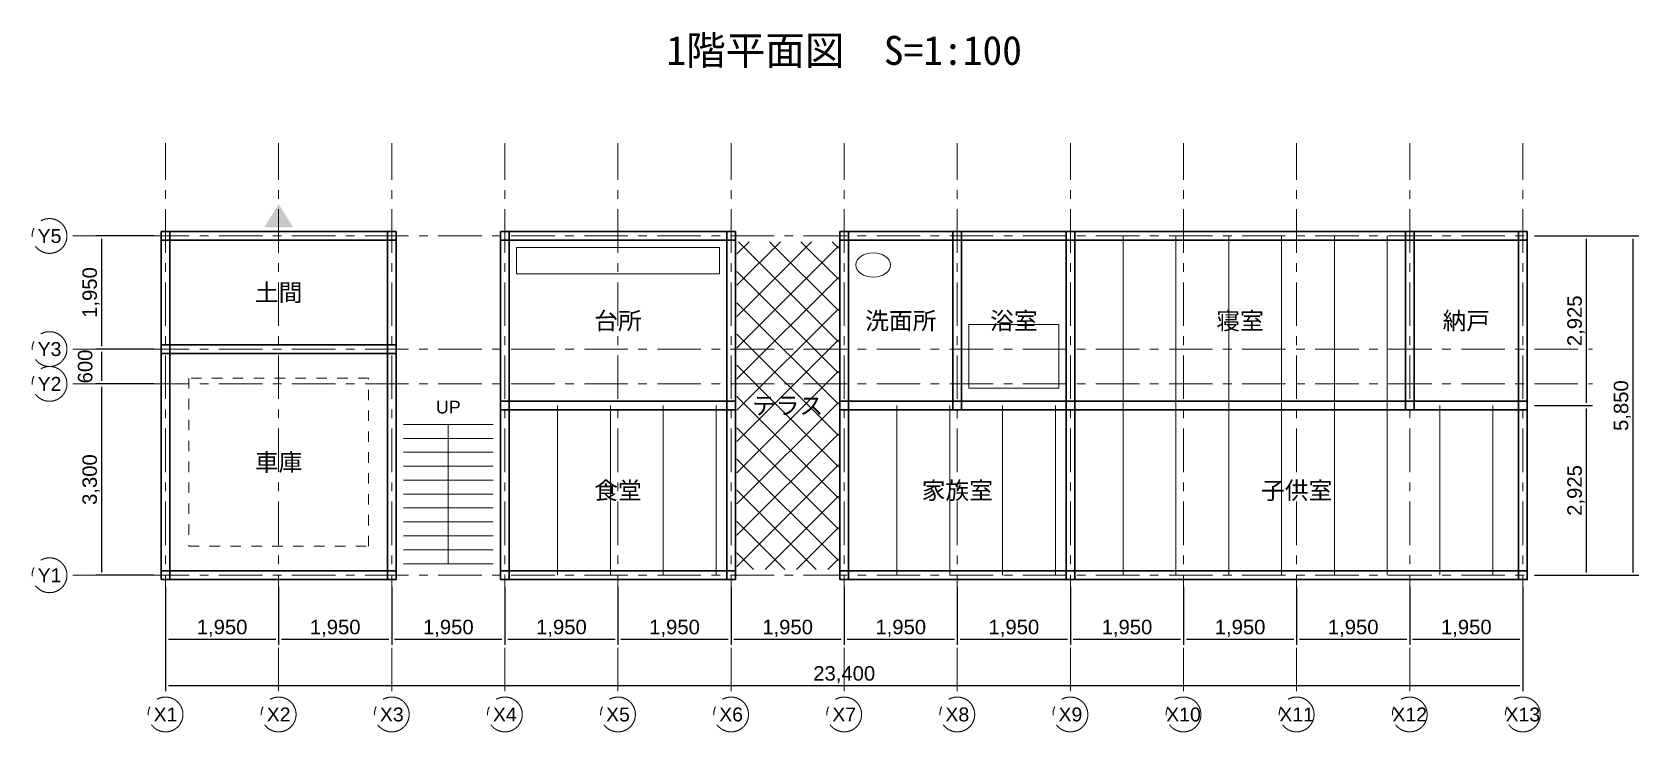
# Model space of a CAD drawing. Header units: millimetres. Extents: x -2300 to 25400, y -2700 to 9365.
import ezdxf
from ezdxf.enums import TextEntityAlignment as Align

# ---------------------------------------------------------------- set-up
doc = ezdxf.new("R2010")
doc.units = ezdxf.units.MM
doc.header["$LTSCALE"] = 30
doc.linetypes.add('CENTER1', pattern=[42, 25, -6, 5, -6])
doc.linetypes.add('DASHED1', pattern=[12, 6, -6])
for name, color, linetype, lineweight in [('01通り芯', 1, 'CENTER1', 9), ('02躯体', 3, 'Continuous', 30), ('05設備機器', 7, 'Continuous', 18), ('06床の目地', 1, 'Continuous', 9), ('07家具', 4, 'DASHED1', 9), ('08文字', 7, 'Continuous', 18), ('09寸法', 4, 'Continuous', 9), ('10線一般(中線)', 7, 'Continuous', 15), ('18ハッチング', 1, 'Continuous', 9)]:
    doc.layers.add(name, color=color, linetype=linetype, lineweight=lineweight)
doc.styles.add('DIM', font='arial.ttf')
doc.styles.add('JP', font='msgothic.ttc')
doc.dimstyles.new('S100', dxfattribs={"dimtxt": 250, "dimasz": 50, "dimexe": 100, "dimexo": 200, "dimgap": 60, "dimtad": 1, "dimdec": 0, "dimlfac": 100, "dimzin": 12, "dimdsep": 46, "dimtxsty": 'DIM', "dimblk": 'DOT', "dimcen": 2.5, "dimclrd": 4, "dimclrt": 4, "dimazin": 3, "dimtfac": 0.5, "dimtmove": 2, "dimatfit": 3})

# ---------------------------------------------------------------- blocks, each defined once
blk = doc.blocks.new('_Dot')
at = {"color": 0, "const_width": 40}
blk.add_lwpolyline([(0, 0), (0, 0)], dxfattribs=at)

msp = doc.modelspace()

# ---------------------------------------------------------------- hatches: boundary and pattern name
at = {"layer": '18ハッチング'}
h = msp.add_hatch(dxfattribs=at)
h.set_pattern_fill('ANSI37', color=1, scale=120)
h.paths.add_polyline_path([(9850, 100), (11600, 100), (11600, 5750), (9850, 5750)])

# ---------------------------------------------------------------- linework, layer by layer
at = {"layer": '01通り芯'}
for p, q in [((0, -2000), (0, 7450)), ((1950, -2000), (1950, 7450)), ((3900, -2000), (3900, 7450)), ((5850, -2000), (5850, 7450)), ((7800, -2000), (7800, 7450)), ((9750, -2000), (9750, 7450)), ((11700, -2000), (11700, 7450)), ((13650, -2000), (13650, 7450)), ((15600, -2000), (15600, 7450)), ((17550, -2000), (17550, 7450)), ((19500, -2000), (19500, 7450)), ((21450, -2000), (21450, 7450)), ((23400, -2000), (23400, 7450)), ((-1600, 5850), (24600, 5850)), ((-1600, 3900), (24600, 3900)), ((-1600, 3300), (24600, 3300)), ((-1600, 0), (24600, 0))]:
    msp.add_line(p, q, dxfattribs=at)
for centre in [(-2000, 5850), (-2000, 3900), (-2000, 3300), (-2000, 0), (0, -2400), (1950, -2400), (3900, -2400), (5850, -2400), (7800, -2400), (9750, -2400), (11700, -2400), (13650, -2400), (15600, -2400), (17550, -2400), (19500, -2400), (21450, -2400), (23400, -2400)]:
    msp.add_circle(centre, 300, dxfattribs=at)
at = {"layer": '02躯体'}
for points in [[(-75, 3825), (75, 3825), (75, 5925), (-75, 5925)], [(-75, 5775), (3975, 5775), (3975, 5925), (-75, 5925)], [(3825, 3825), (3975, 3825), (3975, 5925), (3825, 5925)], [(5775, 2850), (5925, 2850), (5925, 5925), (5775, 5925)], [(5775, 5775), (9825, 5775), (9825, 5925), (5775, 5925)], [(9675, 2850), (9825, 2850), (9825, 5925), (9675, 5925)], [(11625, 2850), (11775, 2850), (11775, 5925), (11625, 5925)], [(11625, 5775), (13725, 5775), (13725, 5925), (11625, 5925)], [(13575, 2850), (13725, 2850), (13725, 5925), (13575, 5925)], [(13575, 5775), (15675, 5775), (15675, 5925), (13575, 5925)], [(13575, 2850), (13725, 2850), (13725, 5925), (13575, 5925)], [(15525, 2850), (15675, 2850), (15675, 5925), (15525, 5925)], [(15525, 2850), (15675, 2850), (15675, 5925), (15525, 5925)], [(15525, 5775), (21525, 5775), (21525, 5925), (15525, 5925)], [(21375, 2850), (21525, 2850), (21525, 5925), (21375, 5925)], [(21375, 2850), (21525, 2850), (21525, 5925), (21375, 5925)], [(21375, 5775), (23475, 5775), (23475, 5925), (21375, 5925)], [(23325, 2850), (23475, 2850), (23475, 5925), (23325, 5925)], [(-75, -75), (75, -75), (75, 3975), (-75, 3975)], [(-75, 3825), (3975, 3825), (3975, 3975), (-75, 3975)], [(-75, 3825), (3975, 3825), (3975, 3975), (-75, 3975)], [(3825, -75), (3975, -75), (3975, 3975), (3825, 3975)], [(5775, -75), (5925, -75), (5925, 3000), (5775, 3000)], [(5775, 2850), (9825, 2850), (9825, 3000), (5775, 3000)], [(5775, 2850), (9825, 2850), (9825, 3000), (5775, 3000)], [(9675, -75), (9825, -75), (9825, 3000), (9675, 3000)], [(11625, -75), (11775, -75), (11775, 3000), (11625, 3000)], [(11625, 2850), (15675, 2850), (15675, 3000), (11625, 3000)], [(11625, 2850), (13725, 2850), (13725, 3000), (11625, 3000)], [(13575, 2850), (15675, 2850), (15675, 3000), (13575, 3000)], [(15525, -75), (15675, -75), (15675, 3000), (15525, 3000)], [(15525, -75), (15675, -75), (15675, 3000), (15525, 3000)], [(15525, 2850), (23475, 2850), (23475, 3000), (15525, 3000)], [(15525, 2850), (21525, 2850), (21525, 3000), (15525, 3000)], [(21375, 2850), (23475, 2850), (23475, 3000), (21375, 3000)], [(23325, -75), (23475, -75), (23475, 3000), (23325, 3000)], [(-75, -75), (3975, -75), (3975, 75), (-75, 75)], [(5775, -75), (9825, -75), (9825, 75), (5775, 75)], [(11625, -75), (15675, -75), (15675, 75), (11625, 75)], [(15525, -75), (23475, -75), (23475, 75), (15525, 75)]]:
    msp.add_lwpolyline(points, close=True, dxfattribs=at)
at = {"layer": '05設備機器'}
for points in [[(6050, 5200), (9550, 5200), (9550, 5650), (6050, 5650)], [(13850, 3225), (15400, 3225), (15400, 4325), (13850, 4325)]]:
    msp.add_lwpolyline(points, close=True, dxfattribs=at)
msp.add_ellipse((12200, 5350), major_axis=(300, 0), ratio=0.7, dxfattribs=at)
at = {"layer": '06床の目地'}
for p, q in [((16510, 2925), (16510, 5850)), ((17420, 2925), (17420, 5850)), ((18330, 2925), (18330, 5850)), ((19240, 2925), (19240, 5850)), ((20150, 2925), (20150, 5850)), ((21060, 2925), (21060, 5850)), ((6760, 0), (6760, 2925)), ((7670, 0), (7670, 2925)), ((8580, 0), (8580, 2925)), ((9490, 0), (9490, 2925)), ((12610, 0), (12610, 2925)), ((13520, 0), (13520, 2925)), ((14430, 0), (14430, 2925)), ((15340, 0), (15340, 2925)), ((16510, 0), (16510, 2925)), ((17420, 0), (17420, 2925)), ((18330, 0), (18330, 2925)), ((19240, 0), (19240, 2925)), ((20150, 0), (20150, 2925)), ((21060, 0), (21060, 2925)), ((21970, 0), (21970, 2925)), ((22880, 0), (22880, 2925))]:
    msp.add_line(p, q, dxfattribs=at)
at = {"layer": '07家具'}
msp.add_lwpolyline([(400, 500), (3500, 500), (3500, 3400), (400, 3400)], close=True, dxfattribs=at)
at = {"layer": '10線一般(中線)'}
for p, q in [((4100, 2600), (5650, 2600)), ((4875, 200), (4875, 2600)), ((4100, 2360), (5650, 2360)), ((4100, 2120), (5650, 2120)), ((4100, 1880), (5650, 1880)), ((4100, 1640), (5650, 1640)), ((4100, 1400), (5650, 1400)), ((4100, 1160), (5650, 1160)), ((4100, 920), (5650, 920)), ((4100, 680), (5650, 680)), ((4100, 440), (5650, 440)), ((4100, 200), (5650, 200))]:
    msp.add_line(p, q, dxfattribs=at)
msp.add_solid([(1700, 6000), (2200, 6000), (1950, 6400)], dxfattribs=at)

# ---------------------------------------------------------------- texts
at = {"layer": '01通り芯', "style": 'DIM'}
for s, p in [('Y5', (-2000, 5850)), ('Y3', (-2000, 3900)), ('Y2', (-2000, 3300)), ('Y1', (-2000, 0)), ('X1', (0, -2400)), ('X2', (1950, -2400)), ('X3', (3900, -2400)), ('X4', (5850, -2400)), ('X5', (7800, -2400)), ('X6', (9750, -2400)), ('X7', (11700, -2400)), ('X8', (13650, -2400)), ('X9', (15600, -2400)), ('X10', (17550, -2400)), ('X11', (19500, -2400)), ('X12', (21450, -2400)), ('X13', (23400, -2400))]:
    msp.add_text(s, height=240, dxfattribs=at).set_placement(p, align=Align.MIDDLE_CENTER)
at = {"layer": '08文字'}
for s, height, style, p in [('1階平面図  S=1:100', 500, 'JP', (11700, 9050)), ('土間', 300, 'JP', (1950, 4875)), ('台所', 300, 'JP', (7800, 4387.5)), ('洗面所', 300, 'JP', (12675, 4387.5)), ('浴室', 300, 'JP', (14625, 4387.5)), ('寝室', 300, 'JP', (18525, 4387.5)), ('納戸', 300, 'JP', (22425, 4387.5)), ('テラス', 300, 'JP', (10725, 2925)), ('UP', 220, 'DIM', (4875, 2900)), ('車庫', 300, 'JP', (1950, 1950)), ('食堂', 300, 'JP', (7800, 1462.5)), ('家族室', 300, 'JP', (13650, 1462.5)), ('子供室', 300, 'JP', (19500, 1462.5))]:
    msp.add_text(s, height=height, dxfattribs=dict(at, style=style)).set_placement(p, align=Align.MIDDLE_CENTER)

# ---------------------------------------------------------------- dimensions: what is measured, and where the dimension line sits
at = {"layer": '09寸法'}
for base, p1, p2, text in [((-1100, 3900), (0, 3900), (0, 5850), '1,950'), ((24500, 2925), (23400, 2925), (23400, 5850), '2,925'), ((25300, 0), (23400, 0), (23400, 5850), '5,850'), ((-1100, 3300), (0, 3300), (0, 3900), '600'), ((-1100, 0), (0, 0), (0, 3300), '3,300'), ((24500, 0), (23400, 0), (23400, 2925), '2,925')]:
    msp.add_linear_dim(base=base, p1=p1, p2=p2, angle=90, text=text, dimstyle='S100', dxfattribs=at).render()
for base, p1, p2, text in [((0, -1100), (0, 0), (1950, 0), '1,950'), ((0, -1900), (0, 0), (23400, 0), '23,400'), ((1950, -1100), (1950, 0), (3900, 0), '1,950'), ((3900, -1100), (3900, 0), (5850, 0), '1,950'), ((5850, -1100), (5850, 0), (7800, 0), '1,950'), ((7800, -1100), (7800, 0), (9750, 0), '1,950'), ((9750, -1100), (9750, 0), (11700, 0), '1,950'), ((11700, -1100), (11700, 0), (13650, 0), '1,950'), ((13650, -1100), (13650, 0), (15600, 0), '1,950'), ((15600, -1100), (15600, 0), (17550, 0), '1,950'), ((17550, -1100), (17550, 0), (19500, 0), '1,950'), ((19500, -1100), (19500, 0), (21450, 0), '1,950'), ((21450, -1100), (21450, 0), (23400, 0), '1,950')]:
    msp.add_linear_dim(base=base, p1=p1, p2=p2, text=text, dimstyle='S100', dxfattribs=at).render()

doc.saveas('drawing.dxf')
